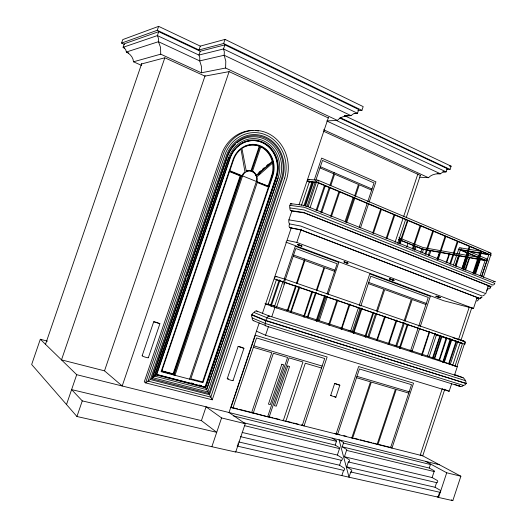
<?xml version="1.0" encoding="UTF-8"?>
<svg xmlns="http://www.w3.org/2000/svg" width="527" height="527" viewBox="0 0 527 527"><rect width="100%" height="100%" fill="white"/><g stroke="black" fill="none" stroke-linecap="round" stroke-linejoin="round"><path stroke-width="0.79" d="M258.876 137.27A31.126 28.03 -88.5 0 1 280.423 176.835L207.849 391.904L152.534 377.628L154.615 376.166L228.751 157.672A29.262 26.357 -88.5 0 1 262.703 140.439A29.262 26.357 -88.5 0 1 278.091 177.988L206.617 389.631L208.962 393.498L281.945 177.177A32.246 29.031 -88.4 0 0 264.455 137.679A32.246 29.031 -88.4 0 0 227.743 154.773L151.664 378.761L208.962 393.498M142.158 355.751L153.726 321.714L156.717 322.425L159.885 323.723L148.337 357.734M412.292 248.975L420.045 225.708L420.48 225.8L420.803 225.958L413.043 249.225M158.732 31.66L124.293 43.8L123.087 47.305L125.584 49.314L126.401 52.002C130.103 53.906 133.265 57.496 133.496 61.797L160.722 54.169L160.57 47.489L158.449 41.705L158.469 38.405L157.389 35.586L158.732 31.66L200.24 51.231L224.891 44.874L358.749 109.524L357.49 113.272L354.249 113.463M160.722 54.169L201.386 72.798L201.433 66.382L199.707 60.895L199.819 57.72L198.929 55.058L157.389 35.586L123.087 47.305L124.576 47.977M201.386 72.798L225.615 68.023L225.793 61.145L224.166 55.243L224.337 51.837L223.501 48.965L224.891 44.874M288.895 219.845L301.312 221.939L485.775 293.638L488.391 285.72L304.349 212.921L291.853 211.07L288.895 219.845L288.77 221.966L289.363 223.87L300.891 226.103L481.988 295.963M493.759 281.458L495.334 281.787L305.001 205.517L290.509 203.606L289.922 205.346A3.221 2.839 -82.3 0 0 289.639 206.149L290.12 210.082L291.853 211.07M462.37 377.602L463.062 377.721L268.836 315.864L256.609 310.97A2.253 2.003 -67.6 0 0 254.166 312.544A3.524 3.129 -67.2 0 0 251.741 314.975L265.529 320.693L466.27 383.518L265.648 320.344L251.853 314.639A3.524 3.129 -67.2 0 0 252.328 317.985L265.358 323.479L463.319 385.395C468.292 385.151 465.558 379.176 463.062 377.721L454.696 374.585M233.039 380.606L243.922 348.307L241.017 347.102L238.138 346.391L227.249 378.676M265.648 320.344L265.107 324.784L265.483 325.838L460.176 386.436L462.172 386.436L463.319 385.395M464.695 343.064L456.902 366.614L455.058 365.988L462.601 343.209M256.57 331.219L265.549 335.251L449.162 391.271L451.705 383.603M454.491 375.178L457.284 366.746L428.484 356.364L276.122 306.635M346.535 450.387L346.806 449.577L342.181 446.791L343.637 442.568L339.052 439.841L349.019 477.192L350.758 471.975A1.113 0.646 -79.2 0 0 351.674 471.296A1.113 0.646 -79.2 0 0 351.45 469.893L346.7 466.869L348.334 461.948A1.238 0.711 -78.6 0 0 349.348 461.184A1.238 0.711 -78.6 0 0 349.105 459.636L344.421 456.738L346.535 450.387L434.307 471.586L434.353 470.842L429.255 468.042L430.579 464.043M235.246 451.698L438.016 497.139L439.637 492.238A1.047 0.698 -81.7 0 0 440.585 491.625A1.047 0.698 -81.7 0 0 440.282 490.288L435.045 487.264L436.573 482.646A1.166 0.771 -81 0 0 437.627 481.955A1.166 0.771 -81 0 0 437.291 480.479L432.127 477.567L434.096 471.606M421.297 455.064L460.875 476.23L452.818 500.65L438.563 497.455L446.712 472.778L425.566 461.323M425.763 254.317L433.444 231.261L432.713 231.043M395.83 345.712L403.57 322.465M404.09 320.917L411.31 299.217L384.717 289.554L377.2 312.076M404.479 322.781L396.745 346.015L394.848 345.356M404.993 321.233L412.213 299.547L425.928 304.534M428.471 255.233C429.584 248.487 432.278 249.403 429.083 255.437M408.122 324.283L400.177 348.149L399.749 348.011L399.433 347.892L407.371 324.033M437.035 259.086L439.597 252.288L439.94 252.44L437.66 259.297M437.509 259.08L445.111 236.221L445.546 236.32L445.855 236.458L438.253 259.317M377.101 444.34L395.441 389.189L371.331 382.082L352.635 438.181L351.72 437.654M410.632 350.541L418.161 327.893M418.682 326.332L428.286 297.439L370.791 276.201L360.83 306.009M419.67 328.38L412.14 351.035L409.637 350.178M420.184 326.819L430.315 296.358L369.743 273.908L359.177 305.528M446.066 262.486L449.109 253.994L449.531 254.166L446.705 262.677M449.781 263.961L457.291 241.353L458.035 241.583M450.526 264.192L458.035 241.57L457.331 241.333M429.755 331.733L422.127 355.29L421.528 355.086L429.327 331.595M453.437 265.081L458.806 248.909M455.196 265.615L460.565 249.442M455.519 265.601L458.793 255.753L459.333 255.891L455.921 266.557M436.409 334.968L429.215 356.634L427.483 356.048L434.92 333.611M435.104 333.42L434.729 334.546L462.581 343.505M461.823 268.783L469.261 246.372L469.61 246.432L470.005 246.596L462.568 269.014M440.473 335.429L432.911 358.801L432.311 358.591L440.045 335.291M462.146 268.605L467.706 251.84M462.851 268.823L468.668 251.293L468.2 251.109M463.332 268.842L468.457 253.382L468.958 253.494L463.76 269.831M442.015 336.509L434.676 358.617L434.208 358.459L441.316 336.279M464.926 269.923L469.326 257.65L469.676 257.795L465.591 270.127M446.883 338.064L439.492 360.349L439.017 360.191L446.178 337.833M450.967 339.039L443.299 362.187L442.805 362.023L450.236 338.795M472.844 273.23L479.53 253.052L479.873 253.112L480.255 253.27L473.562 273.454M451.83 339.645L444.38 362.115L443.905 361.957L451.119 339.408M473.654 273.52L481.019 251.307L481.368 251.366L481.757 251.524L474.392 273.75M474.155 273.994L479.491 257.881L478.859 257.71M474.82 273.849L479.899 259.561L480.255 259.706L475.499 274.06M456.797 341.226L449.149 363.841L448.642 363.663L456.138 341.009M420.203 455.196L442.337 388.392M450.341 364.229L457.831 341.601M458.352 340.04L469.208 307.267M480.137 275.535L485.308 259.923M481.54 276.668L489.049 254.007M481.869 276.076L487.04 260.45M444.557 389.921L422.733 455.835L230.984 407.542L255.351 335.225L327.129 356.977L304.046 425.941L302.333 424.9M452.548 365.81L460.282 342.445M460.802 340.883L471.896 307.393M483.391 277.268L490.914 254.534M285.865 242.124L443.912 300.798L473.483 308.466L477.087 297.584M372.635 233.125L380.646 209.173L381.074 209.259L381.423 209.43L373.406 233.382M350.014 304.257L341.694 329.118L341.226 328.967L349.236 304M358.4 307.847L350.666 330.982L348.802 330.304M330.653 395.507L334.685 383.445L339.829 385.178L335.851 397.292L330.653 395.507L331.74 395.658M360.119 308.143L352.306 331.516L351.371 331.18M361.252 308.137L353.018 332.794L353.419 332.939L353.782 333.051L362.023 308.4M386.1 238.514L394.031 214.785L394.459 214.878L394.795 215.042L386.871 238.771M395.019 242.387L403.063 218.303M403.577 216.749L417.845 174.015M373.485 312.346L373.801 312.452L365.672 336.918L365.218 336.773L364.908 336.661L373.07 312.215M397.635 243.434L405.665 219.397M406.179 217.842L420.421 175.188M367.951 336.621L375.738 313.301M376.515 310.97L383.781 289.211L368.327 283.592M398.794 243.909C400.191 243.039 399.697 239.515 399.776 240.022M399.314 243.803L407.49 220.358L407.924 220.549L400.079 244.06M336.061 434.004L358.637 366.528L413.524 383.162L391.969 448.082L390.052 447.028M376.68 313.631L368.907 336.931L367.003 336.279M244.475 425.658L339.684 448.655L339.757 447.864L335.179 445.084L336.641 440.835L332.096 438.115M341.845 475.585L343.597 470.341A1.12 0.639 -79 0 0 344.506 469.662A1.12 0.639 -79 0 0 344.289 468.253L339.579 465.222L341.226 460.282A1.245 0.705 -78.5 0 0 342.24 459.518A1.245 0.705 -78.5 0 0 342.003 457.963L337.359 455.058L339.487 448.681M406.739 247.262L408.036 243.369L407.694 243.29M385.454 316.47L377.115 340.646L376.607 340.468L384.697 316.213M414.301 249.449C415.309 243.803 417.147 246.946 414.65 250.424M351.772 437.963L370.481 381.831L356.509 377.714M396.877 320.409L388.867 344.467L388.247 344.263L396.126 320.152L396.548 320.291M420.77 252.38L422.028 248.599M446.771 169.266L450.032 169.398L451.105 166.17L344.474 115.624M422.298 252.894L423.556 249.113M425.019 254.067L432.693 231.01L433.418 231.228M284.237 279.04L295.265 246.287L338.789 262.426L328.104 294.303M265.549 335.251L268.414 326.747M271.8 316.694L274.923 307.412L264.982 303.684M283.486 281.793L284.718 279.106L464.807 341.476L465.519 342.26L464.906 344.25L274.422 278.981L275.087 276.998A0.804 0.711 -73 0 1 275.904 276.438L284.718 279.106M287.182 240.365L296.793 242.433L301.26 229.166M283.789 284.205L284.573 281.873M285.357 279.547L295.805 248.5L337.128 263.763L326.984 294.013M285.133 281.846L276.372 307.873L275.311 307.537L274.323 307.182L283.085 281.161M310.001 207.961L318.46 182.843M316.062 210.497L324.441 185.583L324.856 185.662L325.245 185.853L316.865 210.767M259.198 322.972L229.028 412.516L245.246 423.701L235.707 452.054L76.935 416.508L31.666 364.5L40.316 339.263L47.463 341.147M251.596 412.733L271.774 352.734L253.395 347.313M287.353 310.337L295.64 285.693M296.418 283.381L304.593 259.067M320.824 212.401L329.125 187.711M329.909 185.399L334.184 172.678M296.319 285.924L288.032 310.561L286.504 310.021M297.096 283.612L304.863 260.516L323.98 267.466L316.463 289.857M321.674 212.743L330.231 187.296M330.745 185.754L334.638 174.187L358.472 184.45L354.599 196.018M299.856 286.971L290.917 312.603L290.423 312.425L299.066 286.708M357.833 110.624L361.924 110.36L363.182 106.612L225.042 39.4L200.286 46.126L158.627 26.35L122.771 39.591L121.572 43.089L124.543 44.439M330.62 216.327L338.907 191.657L339.329 191.736L339.704 191.92L331.417 216.597M312.728 291.411L304.171 316.911L303.671 316.747L311.938 291.148M315.429 292.946L307.399 316.872L306.516 316.549M316.345 292.399L308.058 317.089L307.182 316.767M316.865 290.851L324.632 267.703L334.592 271.326M345.152 221.281L353.097 197.605L353.887 197.869L353.103 197.625M345.798 222.229L354.078 197.559M346.621 222.559L354.895 197.902M355.409 196.36L359.289 184.799L371.634 190.115M316.503 320.923L316.108 320.785L324.632 295.522M325.37 295.766L316.892 321.048L316.154 320.798M318.143 320.376L326.239 296.24M327.32 296.635L319.237 320.739L317.452 320.08M359.137 227.4L366.983 203.975M367.727 201.762L374.038 182.928L322.504 160.445L315.732 180.57M360.508 227.895L368.61 203.705M369.131 202.144L375.929 181.861L321.641 158.107L314.323 179.859M337.8 300.047L329.401 325.119L329.019 325.001L328.617 324.856L337.017 299.784M189.568 379.15L256.537 181.024A8.208 7.424 -87 0 0 251.926 171.492A8.208 7.424 -87 0 0 242.743 175.451L174.997 375.31M268.019 186.374L271.589 175.82A22.957 20.698 -88.5 0 0 272.499 163.192L272.38 162.612L273.091 162.645L273.21 163.218A23.004 20.731 -88.5 0 1 272.294 175.873L268.724 186.446L256.945 181.907M228.698 157.665L154.576 376.113L206.617 389.631L278.045 177.988M211.228 399.104L212.249 399.802L286.82 178.66A37.489 33.748 -88.4 0 0 266.504 132.732A37.489 33.748 -88.4 0 0 223.823 152.593L145.564 382.879L212.249 399.802L209.542 394.73L282.834 177.474A33.313 29.993 -88.4 0 0 264.765 136.664A33.313 29.993 -88.4 0 0 226.834 154.325L150.327 379.539L145.564 382.879L144.26 381.858L222.19 152.56A37.338 33.636 -88.5 0 1 252.92 130.439M201.413 420.618L71.613 389.605L82.265 400.889L216.709 432.318L201.413 420.618L206.07 406.818L221.564 417.931L245.246 423.701M211.861 446.718L221.564 417.931M262.347 313.631L291.207 227.98M299.072 204.621L328.459 117.416M276.563 279.244L267.979 304.725L265.97 304.046L266.293 304.145M301.51 205.181L309.27 182.138M303.829 206.017L311.912 182.013L312.313 182.085L312.709 182.276L304.889 205.51M279.442 280.1L279.942 280.272L271.28 305.989L270.509 305.726L279.158 280.008M305.423 206.274L313.532 182.19M306.872 206.88L315.284 181.907M308.209 206.518L316.668 181.4M229.087 71.731L122.198 385.988L104.511 370.837L61.494 359.882L164.76 57.983M186.136 278.618L152.797 377.754L151.664 378.761M186.927 276.28L227.15 157.771M204.068 386.41L205.299 387.233L156.703 374.618L230.095 158.37A27.338 24.631 -88.5 0 1 261.82 142.244A27.338 24.631 -88.5 0 1 276.201 177.349L205.444 387.464A2.444 0.52 59.5 0 1 205.649 387.832L206.222 388.873A7.872 1.66 59.5 0 1 206.571 389.598M229.831 170.748L233.507 159.905A22.997 20.724 -88.5 0 1 240.556 149.503L241.004 149.154L244.963 171.927A8.761 7.925 -87 0 0 242.084 175.689M173.087 373.821L240.16 175.88L241.498 175.985L229.614 171.189L161.736 371.311L174.206 374.592L173.087 373.821L161.427 370.744M173.647 374.203L240.826 175.932M241.656 175.517L174.048 375.066L173.488 374.677M259.969 146.249L259.218 145.959A22.997 20.724 -88.5 0 0 242.763 147.903L241.926 148.469L246.287 171.137A8.761 7.925 -87 0 1 251.656 170.807L259.969 146.249L259.271 146.249L250.971 170.761A8.748 7.912 -87 0 0 246.076 170.893M251.827 171.189L252.512 171.235L260.872 146.552L261.669 146.928A23.069 20.79 -88.5 0 1 272.611 160.439L272.9 161.506L256.537 175.695L255.845 175.643L272.189 161.479L272.9 161.506M66.514 404.538L76.705 374.69L40.316 339.263M121.572 43.089L157.277 30.289L198.975 49.973L200.286 46.126M200.24 51.231L198.929 55.058L223.501 48.965L357.49 113.272L353.657 113.7L350.995 115.63L344.447 115.999M76.935 416.508L82.265 400.889M104.511 370.837L205.122 75.598M198.975 49.973L223.646 43.504L225.042 39.4M45.506 344.322L141.723 63.53M157.277 30.289L158.627 26.35M265.529 320.693L267.848 316.628L268.935 315.936M227.414 156.993L228.079 155.208A31.126 28.03 -88.5 0 1 229.759 151.684M335.851 397.292L335.449 397.009M339.875 385.237L334.685 383.472M490.584 287.788L489.451 288.842M494.695 283.855L493.483 284.988M478.536 299.751L476.863 301.187M437.957 296.958C430.513 294.303 446.362 299.356 438.082 297.004M481.632 297.004L479.682 298.236M482.04 297.235L479.722 298.941M159.885 323.723L153.739 321.753M326.819 120.9L337.418 120.393C340.778 116.625 346.12 115.354 350.995 115.63L224.166 55.243L199.707 60.895L158.449 41.705L126.401 52.002L128.628 53.01M156.703 374.618L156.578 374.737A2.563 0.909 -26.6 0 1 156.255 374.98L155.327 375.659A8.261 2.905 -26.6 0 1 154.576 376.113L154.615 376.146M419.538 177.197L428.458 177.704C431.448 174.45 436.172 173.482 440.427 173.791L442.759 172.158L446.145 171.855L447.219 168.627L339.632 117.976M485.024 294.6L482.706 295.891M258.717 174.463L259.956 173.383M273.091 162.645L256.965 176.808A8.761 7.925 -87 0 1 256.893 181.663M258.783 172.448L260.595 170.88M262.413 169.305L264.225 167.738M266.642 165.643L268.454 164.068M462.732 341.259L463.398 341.068A1.429 1.403 20.4 0 1 463.793 341.14M312.709 182.276L311.912 182.013M492.04 285.911L491.434 286.26M243.902 348.334L238.164 346.43M265.891 325.666L253.342 320.653A2.253 2.003 -66.9 0 1 252.328 317.985M487.923 289.83L486.724 290.153M339.691 191.927L338.907 191.657M141.579 63.958L164.832 57.786L204.944 76.119L229.126 71.619L328.281 117.936M394.795 215.042L394.031 214.785M445.822 236.471L445.104 236.234M469.998 246.603L469.28 246.392M459.076 248.118L459.649 248.217M468.628 251.307L468.239 251.208M436.066 296.214L440.104 297.538M481.718 251.537L481.079 251.346M469.116 253.599L468.477 253.395M480.216 253.276L479.55 253.065M440.091 297.551L436.086 296.26M469.669 257.802L469.03 257.611M480.216 259.712L479.577 259.501M325.231 185.86L324.454 185.603M449.472 166.11L451.105 166.17M442.878 171.703L446.145 171.855L336.233 120.413M437.166 173.633L440.427 173.791L327.247 121.217M381.396 209.436L380.652 209.186M250.292 170.715L251.656 170.807M271.589 175.82L272.294 175.873M308.479 179.457L317.946 180.168M316.305 182.638L309.283 182.065L307.992 181.525M420.777 225.958L420.072 225.74M289.922 205.346L304.395 207.315L494.813 283.361M430.618 250.76L430.032 250.562M290.048 207.948L303.993 209.924L492.817 284.975M290.41 210.504L303.723 212.467L490.565 286.398L487.356 285.693M459.504 247.69L481.006 251.28M488.173 252.479L489.767 252.749M488.898 254.791L460.934 250.022L487.422 260.997M477.133 257.123L423.135 247.552L398.893 237.743M422.838 249.337L484.998 260.555M289.534 224.087A4.532 3.992 -79.8 0 0 289.152 225.24L289.119 226.709L289.83 227.69L300.403 229.66L479.063 298.124L476.704 297.557M303.374 316.641L304.171 316.911M308.288 179.977L307.821 179.911L307.346 181.255L317.076 182.032L491.289 255.2M270.496 305.726L271.28 305.989M237.137 446.073L343.597 470.341M350.758 471.975L439.637 492.238M238.711 441.936L339.579 465.222M346.7 466.869L435.045 487.264M240.483 436.652L341.226 460.282M348.334 461.948L436.573 482.646M242.189 432.45L337.359 455.058M344.421 456.738L432.127 477.567M243.29 422.654L335.179 445.084M342.181 446.791L429.255 468.042M446.712 472.778L460.875 476.23M233.461 415.902L336.47 441.336M343.433 443.049L430.421 464.524M76.705 374.69L439.452 464.774M232.96 407.72L237.618 408.893M239.166 409.288L250.812 412.219M251.359 412.358L253.243 413.148L273.375 353.268L287.577 357.451L267.657 416.778L253.21 412.825M273.019 417.819L268.322 416.633L269.132 417.147L289.033 357.879L302.946 361.983L283.249 420.704L282.419 420.184M274.587 418.214L279.29 419.4M287.327 421.422L292.024 422.608M293.585 423.003L298.282 424.182M302.597 425.269L301.411 424.973L302.267 425.493L324.691 358.505L256.55 337.959L232.941 408.036L232.183 407.523M335.212 433.49L337.596 434.393L359.427 368.979L411.534 384.69L390.593 447.739L389.637 447.212L391.008 447.555M337.484 434.064L339.843 434.663M343.775 435.651L346.134 436.244M354.085 438.247L358.815 439.439M360.389 439.841L365.119 441.033M366.7 441.428L371.43 442.621M373.004 443.016L376.159 443.813M379.361 444.623L388.847 447.008M150.327 379.539L209.542 394.73M455.058 365.988L455.585 366.153M191.103 382.918L193.481 383.537M199.035 384.987L201.413 385.612M156.473 374.381L204.996 387.029L275.838 177.322A27.312 24.611 -88.5 0 0 266.998 145.465A27.312 24.611 -88.5 0 0 236.933 147.073M443.675 361.871L444.38 362.115M442.568 361.937L443.273 362.181M161.196 370.922L174.088 374.322M438.787 360.106L439.472 360.343M433.984 358.38L434.656 358.61M427.476 356.041L429.215 356.627M400.151 348.143L399.459 347.899M388.116 344.21L388.86 344.467M376.607 340.468L377.345 340.712M364.915 336.661L365.666 336.918M340.929 328.861L341.687 329.118M408.741 393.109L396.264 389.427L377.931 444.551L376.989 444.024M321.51 368.004L305.298 363.228L285.812 421.35L284.982 420.829M253.889 345.85L322.168 366.054M356.963 376.35L409.176 391.792M345.211 262.196C340.883 260.885 351.39 264.159 346.733 262.953M299.224 245.015L297.432 244.554L302.096 246.122L297.557 244.6L298.71 245.114M276.411 279.666L282.953 281.695M345.337 262.235L348.103 263.289L343.854 261.886L346.081 262.742M346.608 262.914L346.213 262.789M453.036 337.761L464.807 341.476M464.939 380.501L267.248 317.86L254.166 312.544M449.188 254.021L449.538 254.159M299.982 245.569L301.806 246.03L299.376 245.081M274.87 307.346L274.323 307.182M391.824 279.778C400.112 282.162 383.478 276.741 391.699 279.732M267.611 303.901L274.929 306.207M274.923 307.412L457.284 366.746M299.843 245.523L298.895 245.2M284.6 279.949L285.496 280.259M464.201 342.043L464.9 342.286M353.373 332.906L353.769 333.044M284.409 282.149L461.981 343.275M275.964 276.451L276.655 276.695A0.804 0.711 -73 0 1 276.958 276.912M486.619 259.363L487.165 259.574M407.496 220.464L407.16 220.299M490.439 253.447L491.124 253.737M317.965 180.827L318.842 181.196M293.19 256.274L304.191 260.272M293.598 255.061L334.988 270.147M368.709 282.439L426.297 303.427M273.381 305.706L275.054 306.325M296.793 242.433L473.483 308.466M476.77 298.341L478.714 299.086M289.83 227.69L300.97 230.022L477.106 297.511M259.271 146.249L258.52 145.953A22.957 20.698 -88.5 0 0 249.502 145.116M454.88 384.361L460.176 386.436L459.557 386.1M487.363 288.256L488.832 288.829M487.804 286.181L490.696 287.32M290.509 203.606L291.938 204.173M229.344 170.55L269.185 186.63M398.899 239.442L422.549 248.981L484.669 260.16L458.154 249.185L488.345 254.317L317.86 182.764M398.517 239.528L422.074 249.027M229.1 171.42L240.16 175.88M443.925 389.143L449.162 391.271M334.513 396.594L334.915 396.759M469.056 251.517L487.218 259.067M317.985 180.181L491.072 253.138M320.396 166.723L372.009 188.989M320.001 167.889L333.795 173.824M133.496 61.797L141.671 65.447M252.512 171.235L252.565 171.255A8.695 7.865 -87 0 1 256.379 175.313L256.537 175.695M323.328 131.144L420.335 175.432M323.65 129.747L428.458 177.704M225.615 68.023L337.418 120.393M340.337 117.712L450.032 169.398M223.646 43.504L361.924 110.36M308.071 180.142L307.821 179.911A0.764 0.665 -85.2 0 1 308.644 179.496L309.342 179.793A0.764 0.665 -85.2 0 1 309.566 179.944M460.842 248.112L461.191 248.388M451.408 499.827L452.818 500.65M334.862 433.306L336.114 434.017M437.166 496.638L438.563 497.455M459.281 385.896L458.806 385.441M269.02 316.035L269.178 316.51M272.189 161.479L271.899 160.412A23.03 20.764 -88.5 0 0 260.97 146.921M285.179 279.547L285.133 279.343A1.588 0.455 -71.6 0 0 285.035 279.238M148.225 357.569A3.241 0.389 17.7 0 1 144.905 357.036A3.241 0.389 17.7 0 1 142.521 355.692M232.598 380.244A3.05 0.349 18.4 0 1 231.735 380.461A3.05 0.349 18.4 0 1 227.756 379.058A3.05 0.349 18.4 0 1 228.468 378.781M256.609 310.97A2.299 2.042 -67.6 0 1 257.492 311.819M253.843 320.673A2.299 2.042 -66.9 0 1 253.342 320.653M237.894 443.826A1.206 0.56 -76.9 0 1 238.079 445.005A1.206 0.56 -76.9 0 1 237.427 446.099M247.156 137.633A31.126 28.03 -88.5 0 1 258.296 137.158M230.075 151.124A31.126 28.03 -88.5 0 1 230.747 150.024M231.096 149.484A31.126 28.03 -88.5 0 1 231.827 148.43M232.209 147.922A31.126 28.03 -88.5 0 1 235.582 144.161M236.985 142.929A31.126 28.03 -88.5 0 1 237.96 142.158M238.454 141.796A31.126 28.03 -88.5 0 1 239.469 141.098M239.983 140.768A31.126 28.03 -88.5 0 1 244.877 138.364M245.437 138.16A31.126 28.03 -88.5 0 1 246.583 137.791M255.753 130.564A37.338 33.636 -88.5 0 1 258.559 130.946M252.782 171.65A8.748 7.912 -87 0 1 253.197 171.947M245.681 146.111A22.957 20.698 -88.5 0 1 246.939 145.689M247.499 171.038A8.195 7.418 -87 0 1 247.967 170.979M229.956 157.817A27.312 24.611 -88.5 0 1 230.365 156.743M231.057 155.175A27.312 24.611 -88.5 0 1 231.84 153.66M232.703 152.204A27.312 24.611 -88.5 0 1 235.773 148.239M284.712 178.04L210.813 397.134L148.061 381.113L225.391 153.502A35.296 31.772 -88.4 0 1 265.575 134.8A35.296 31.772 -88.4 0 1 284.712 178.04M281.84 364.256L268.441 404.13L270.279 404.611L283.658 364.783L281.84 364.256M287.768 365.969L274.435 405.691L276.253 406.165L289.573 366.496L287.768 365.969M257.242 182.507L190.833 378.801L202.579 381.897L268.434 187.026L257.242 182.507M272.755 176.058L202.941 382.668L161.13 371.667L233.026 159.701A23.557 21.225 -88.5 0 1 260.364 145.801A23.557 21.225 -88.5 0 1 272.755 176.058M276.701 177.507L205.649 387.832L156.262 374.98L229.812 158.205A27.806 25.046 -88.5 0 1 262.071 141.809A27.806 25.046 -88.5 0 1 276.695 177.507M367.029 203.435L367.787 203.705L367.029 203.435M393.781 280.298L389.723 278.935L393.768 280.305M410.592 351.522L411.31 351.772L410.592 351.522"/></g></svg>
